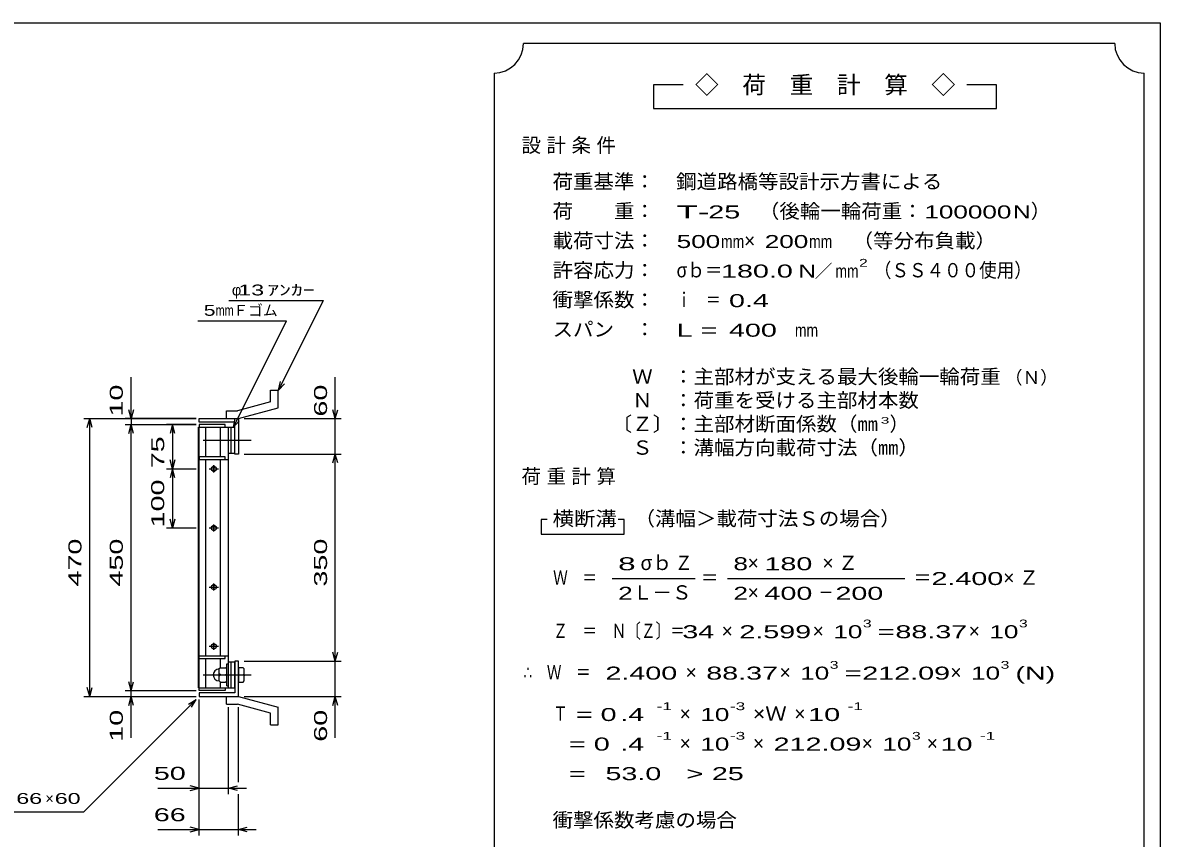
# Model space of a CAD drawing. Units: millimetres, scale not verified. Extents: x -1820 to 1731, y -1282 to 1054.
# Drawn here: x -193 to 1731, y -326 to 1054 of the extents above; entities that cross this region are included whole.
import ezdxf
from ezdxf.enums import TextEntityAlignment as Align

# ---------------------------------------------------------------- set-up
doc = ezdxf.new("R2010")
doc.units = ezdxf.units.MM
doc.header["$LTSCALE"] = 10
doc.linetypes.add('CHAIN', pattern=[18.5, 12, -1.5, 3.5, -1.5])
for name, color, linetype, lineweight in [('0_2', 150, 'Continuous', 25), ('16', 3, 'Continuous', 25), ('19', 6, 'Continuous', 25), ('22', 2, 'Continuous', 25)]:
    doc.layers.add(name, color=color, linetype=linetype, lineweight=lineweight)
doc.styles.add('ベクトル', font='')
doc.styles.get('ベクトル').set_extended_font_data('ベクトル')

msp = doc.modelspace()

# ---------------------------------------------------------------- linework, layer by layer
at = {"layer": '0_2'}
for p, q in [((-1729, 1053.5), (1731, 1053.5)), ((1731, 1053.5), (1731, -1146.5))]:
    msp.add_line(p, q, dxfattribs=at)
at = {"layer": '16'}
for p, q in [((104.3, -71.5), (104.3, 369.5)), ((104.3, 369.5), (105, 369.5)), ((149, 374), (105, 374)), ((105, 374), (105, 369.5)), ((105, 369.5), (149, 369.5)), ((105, -71.5), (105, 369.5)), ((105, 369.5), (155, 369.5)), ((116.5, 319.5), (116.5, 369.5)), ((141.5, 319.5), (141.5, 369.5)), ((149, 369.5), (149, 374)), ((155, -71.5), (155, 369.5)), ((155, 369.5), (159.5, 369.5)), ((159.5, 325.5), (159.5, 369.5)), ((159.5, 369.5), (165.5, 369.5)), ((165.5, 325.5), (165.5, 369.5)), ((105, 319.5), (105, 315)), ((149, 319.5), (105, 319.5)), ((105, 315), (155, 315)), ((116.5, -17), (116.5, 315)), ((141.5, -17), (141.5, 315)), ((149, 315), (149, 319.5)), ((155, 325.5), (159.5, 325.5)), ((159.5, 325.5), (165.5, 325.5)), ((122, 299), (138, 299)), ((128, 302), (132, 302)), ((128, 296), (132, 296)), ((130, 293), (130, 305)), ((122, 199), (138, 199)), ((128, 202), (132, 202)), ((128, 196), (132, 196)), ((130, 193), (130, 205)), ((122, 99), (138, 99)), ((128, 102), (132, 102)), ((130, 93), (130, 105)), ((128, 96), (132, 96)), ((128, 2), (132, 2)), ((130, -7), (130, 5)), ((105, -21.5), (105, -17)), ((105, -17), (155, -17)), ((122, -1), (138, -1)), ((128, -4), (132, -4)), ((149, -21.5), (149, -17)), ((105, -21.5), (149, -21.5)), ((116.5, -71.5), (116.5, -21.5)), ((141, -37.5), (139, -39.5)), ((141, -37.5), (150, -37.5)), ((141.5, -36.5), (141.5, -21.5)), ((152, -39.5), (150, -37.5)), ((152, -68), (152, -31)), ((152, -31), (155, -31)), ((155, -27.5), (159.5, -27.5)), ((155, -68), (155, -31)), ((159.5, -71.5), (159.5, -27.5)), ((159.5, -27.5), (165.5, -27.5)), ((165.5, -71.5), (165.5, -27.5)), ((139, -59.5), (139, -39.5)), ((141, -49.5), (139, -47.5)), ((141, -49.5), (139, -51.5)), ((141, -49.5), (150, -49.5)), ((150, -49.5), (152, -47.5)), ((152, -51.5), (150, -49.5)), ((104.3, -71.5), (105, -71.5)), ((105, -71.5), (149, -71.5)), ((105, -76), (105, -71.5)), ((105, -71.5), (155, -71.5)), ((149, -76), (105, -76)), ((139, -59.5), (141, -61.5)), ((141, -61.5), (150, -61.5)), ((141.5, -71.5), (141.5, -62.5)), ((149, -71.5), (149, -76)), ((150, -61.5), (152, -59.5)), ((152, -68), (155, -68)), ((155, -71.5), (159.5, -71.5)), ((159.5, -71.5), (165.5, -71.5))]:
    msp.add_line(p, q, dxfattribs=at)
at = {"layer": '16', "linetype": 'CHAIN'}
for p, q in [((112, 347.5), (193, 347.5)), ((112, -49.5), (193, -49.5))]:
    msp.add_line(p, q, dxfattribs=at)
at = {"layer": '16'}
for centre, radius, start, end in [((128, 299), 3, 90, 270), ((130, 299), 4, 46.6, 133.4), ((130, 299), 4, 226.6, 313.4), ((132, 299), 3, 270, 90), ((128, 199), 3, 90, 270), ((130, 199), 4, 46.6, 133.4), ((130, 199), 4, 226.6, 313.4), ((132, 199), 3, 270, 90), ((128, 99), 3, 90, 270), ((130, 99), 4, 46.6, 133.4), ((132, 99), 3, 270, 90), ((130, 99), 4, 226.6, 313.4), ((128, -1), 3, 90, 270), ((130, -1), 4, 46.6, 133.4), ((132, -1), 3, 270, 90), ((130, -1), 4, 226.6, 313.4), ((139, -49.5), 10, 90, 270)]:
    msp.add_arc(centre, radius, start, end, dxfattribs=at)
at = {"layer": '19'}
for p, q in [((226.1, 432.1), (239.1, 432.1)), ((226.1, 412.1), (226.1, 432.1)), ((239.1, 402.1), (239.1, 432.1)), ((226.1, 412.1), (169.8, 397)), ((151.5, 397), (169.8, 397)), ((151.5, 384), (151.5, 397)), ((171.5, 384), (239.1, 402.1)), ((105, 378), (105, 384)), ((105, 384), (171.5, 384)), ((165.5, 378), (105, 378)), ((151.5, 384), (171.5, 384)), ((165.5, 324), (165.5, 378)), ((171.5, 384), (171.5, 324)), ((171.5, 324), (165.5, 324)), ((171.5, -26), (165.5, -26)), ((165.5, -26), (165.5, -80)), ((171.5, -86), (171.5, -26)), ((179.5, -37.5), (171.5, -37.5)), ((171.5, -37.5), (171.5, -61.5)), ((181.5, -39.5), (179.5, -37.5)), ((171.5, -49.5), (179.5, -49.5)), ((181.5, -47.5), (179.5, -49.5)), ((179.5, -49.5), (181.5, -51.5)), ((181.5, -59.5), (181.5, -39.5)), ((171.5, -61.5), (179.5, -61.5)), ((179.5, -61.5), (181.5, -59.5)), ((105, -80), (105, -86)), ((165.5, -80), (105, -80)), ((105, -86), (171.5, -86)), ((151.5, -86), (171.5, -86)), ((151.5, -99), (151.5, -86)), ((171.5, -86), (239.1, -104.1)), ((151.5, -99), (169.8, -99)), ((226.1, -114.1), (169.8, -99)), ((226.1, -134.1), (226.1, -114.1)), ((239.1, -134.1), (239.1, -104.1)), ((226.1, -134.1), (239.1, -134.1))]:
    msp.add_line(p, q, dxfattribs=at)
at = {"layer": '22', "color": 4}
for p, q in [((1654, 1018.5), (654, 1018.5)), ((604, 968.5), (604, -581.5)), ((1704, -581.5), (1704, 968.5)), ((924, 948.5), (874, 948.5)), ((874, 948.5), (874, 908.5)), ((1454, 948.5), (1404, 948.5)), ((1454, 908.5), (1454, 948.5)), ((874, 908.5), (1454, 908.5)), ((155.5, 584), (315.5, 584)), ((239.5, 432), (315.5, 584)), ((103, 549.5), (253, 549.5)), ((163, 369.5), (253, 549.5)), ((-10, 384), (-10, 454)), ((239.5, 432), (242.5, 446.6)), ((239.5, 432), (249.5, 443)), ((335.5, 384), (335.5, 454)), ((-10, 384), (-14, 399)), ((-6, 399), (-10, 384)), ((335.5, 384), (331.5, 399)), ((335.5, 384), (339.5, 399)), ((-90, 384), (100, 384)), ((-84, 369), (-80, 384)), ((-76, 369), (-80, 384)), ((-80, -86), (-80, 384)), ((100, 384), (-20, 384)), ((-20, 374), (100, 374)), ((-14, 359), (-10, 374)), ((-10, 384), (-10, 374)), ((-6, 359), (-10, 374)), ((-10, -76), (-10, 374)), ((100, 374), (50, 374)), ((60, 374), (56, 359)), ((64, 359), (60, 374)), ((60, 374), (60, 299)), ((163, 369.5), (166, 384.1)), ((163, 369.5), (173, 380.5)), ((181.5, 384), (345.5, 384)), ((335.5, 324), (335.5, 384)), ((60, 299), (56, 314)), ((64, 314), (60, 299)), ((181.5, 324), (345.5, 324)), ((331.5, 309), (335.5, 324)), ((339.5, 309), (335.5, 324)), ((335.5, -26), (335.5, 324)), ((50, 299), (100, 299)), ((60, 299), (56, 284)), ((64, 284), (60, 299)), ((60, 299), (60, 199)), ((60, 199), (56, 214)), ((64, 214), (60, 199)), ((694, 213.5), (684, 213.5)), ((684, 213.5), (684, 188.5)), ((824, 213.5), (814, 213.5)), ((824, 188.5), (824, 213.5)), ((50, 199), (100, 199)), ((684, 188.5), (824, 188.5)), ((804, 113.5), (944, 113.5)), ((999, 113.5), (1299, 113.5)), ((335.5, -26), (331.5, -11)), ((335.5, -26), (339.5, -11)), ((181.5, -26), (345.5, -26)), ((335.5, -86), (335.5, -26)), ((-80, -86), (-84, -71)), ((-80, -86), (-76, -71)), ((-20, -76), (100, -76)), ((-10, -76), (-14, -61)), ((-10, -76), (-6, -61)), ((-10, -86), (-10, -76)), ((-90, -86), (100, -86)), ((-90, -281), (100, -91)), ((-20, -86), (100, -86)), ((-14, -101), (-10, -86)), ((-6, -101), (-10, -86)), ((-10, -156), (-10, -86)), ((87, -99), (100, -91)), ((92, -104), (100, -91)), ((105, -251), (105, -91)), ((105, -321), (105, -91)), ((181.5, -86), (345.5, -86)), ((331.5, -101), (335.5, -86)), ((339.5, -101), (335.5, -86)), ((335.5, -156), (335.5, -86)), ((155, -251), (155, -104)), ((171.5, -231), (171.5, -104)), ((35, -241), (105, -241)), ((105, -241), (90, -237)), ((90, -245), (105, -241)), ((105, -241), (155, -241)), ((155, -241), (170, -237)), ((170, -245), (155, -241)), ((155, -241), (185, -241)), ((171.5, -321), (171.5, -251)), ((-290, -281), (-90, -281)), ((105, -311), (90, -307)), ((171.5, -311), (186.5, -307)), ((35, -311), (105, -311)), ((90, -315), (105, -311)), ((105, -311), (171.5, -311)), ((186.5, -315), (171.5, -311)), ((171.5, -311), (201.5, -311))]:
    msp.add_line(p, q, dxfattribs=at)
for centre, start, end in [((604, 1018.5), 270, 0), ((1704, 1018.5), 180, 270)]:
    msp.add_arc(centre, 50, start, end, dxfattribs=at)

# ---------------------------------------------------------------- texts
at = {"layer": '22', "style": 'ベクトル'}
for s, height, p in [('◇\u3000荷\u3000重\u3000計\u3000算\u3000◇', 29.33, (944, 948.5)), ('）', 24.2, (1512, 735)), ('×', 24.2, (1027, 685)), ('／', 22, (1146.5, 633.5)), ('φ', 18.3, (160.5, 601.5)), ('Ｆゴム', 18.33, (163, 567)), ('（Ｎ）', 21.99, (1468, 453.5)), ('）', 24.2, (1273, 375)), ('σｂ', 24.19, (852, 140)), ('×', 24.2, (1033, 140)), ('Ｌ－Ｓ', 24.19, (839, 90)), ('×', 24.2, (1033, 90)), ('×', 24.2, (989, 25)), ('×', 24.2, (1143, 25)), ('×', 24.2, (1407, 25)), ('×', 24.2, (928, -45)), ('×', 24.2, (1087, -45)), ('×', 24.2, (1376, -45)), ('×', 24.2, (918, -115)), ('×', 24.2, (1112, -115)), ('×', 24.2, (918, -165)), ('×', 24.2, (1042, -165)), ('×', 24.2, (1226, -165)), ('×', 24.2, (1336, -165)), ('×', 18.3, (-155, -258.5))]:
    msp.add_text(s, height=height, dxfattribs=at).set_placement(p, align=Align.MIDDLE_LEFT)
for s, height, width, p in [('荷重基準：\u3000', 24.19, 1.05, (703, 785)), ('鋼道路橋等設計示方書による', 24.19, 1.05, (912, 785)), ('荷\u3000\u3000重：\u3000', 24.19, 1.05, (703, 735)), ('（後輪一輪荷重：', 24.19, 1.05, (1052, 735)), ('T-', 21.99, 2, (913, 733.5)), (' 25 ', 21.99, 1.65, (953, 733.5)), ('100000', 21.99, 1.5, (1332, 733.5)), ('N', 22, 1.4, (1482, 733.5)), ('載荷寸法：\u3000', 24.19, 1.05, (703, 685)), ('500', 21.99, 1.5, (913, 683.5)), ('200', 21.99, 1.5, (1062, 683.5)), ('\u3000（等分布負載）', 24.19, 1.05, (1176, 685)), ('mm', 21.99, 0.8, (988, 683.5)), ('mm', 21.99, 0.8, (1137, 683.5)), ('2', 13.2, 1.5, (1221.5, 647.5)), ('許容応力：\u3000', 24.19, 1.05, (703, 635)), ('σｂ＝', 24.19, 0.9, (913, 635)), ('180.0', 21.99, 1.65, (988, 633.5)), ('N', 22, 1.4, (1119, 633.5)), ('mm', 21.99, 0.8, (1181.5, 633.5)), ('（ＳＳ４００使用）', 24.19, 0.9, (1246.5, 635)), (' 13 ', 18.33, 1.6, (160.5, 601.5)), ('ｱﾝｶｰ', 18.33, 1.6, (220.5, 601.5)), ('衝撃係数：\u3000', 24.19, 1.05, (703, 585)), ('ｉ\u3000＝', 24.19, 0.75, (913, 585)), (' 0.4', 21.99, 1.65, (988, 583.5)), ('5', 18.3, 1.45, (113, 567)), ('mm', 18.33, 0.75, (133, 567)), ('スパン\u3000：\u3000', 24.19, 1.05, (703, 535)), ('L =', 21.99, 1.65, (913, 533.5)), (' 400 ', 21.99, 1.65, (988, 533.5)), ('mm', 21.99, 0.8, (1113, 533.5)), ('\u3000Ｗ\u3000：主部材が支える最大後輪一輪荷重', 24.19, 1.05, (803, 455)), ('\u3000Ｎ\u3000：荷重を受ける主部材本数', 24.19, 1.05, (803, 415)), ('〔Ｚ〕：主部材断面係数（㎜', 24.19, 1.05, (803, 375)), ('3', 11, 1.8, (1258, 381)), ('\u3000Ｓ\u3000：溝幅方向載荷寸法（㎜）', 24.19, 1.05, (803, 335)), ('\u3000（溝幅＞載荷寸法Ｓの場合）', 24.19, 1.05, (807, 215)), ('横断溝', 24.19, 1.1, (703, 215)), ('8', 22, 1.8, (814, 138.5)), ('Ｚ', 24.2, 0.9, (910, 140)), ('8', 22, 1.5, (1009, 138.5)), (' 180 ', 21.99, 1.65, (1048, 138.5)), ('Ｗ\u3000＝', 24.19, 0.75, (704, 115)), ('＝', 24.2, 0.9, (954, 115)), ('＝', 24.2, 0.9, (1314, 115)), ('2.400', 21.99, 1.65, (1344, 113.5)), ('2', 22, 1.5, (814, 88.5)), ('2', 22, 1.5, (1009, 88.5)), (' 400 ', 21.99, 1.65, (1048, 88.5)), (' 200 ', 21.99, 1.65, (1168, 88.5)), ('－', 24.2, 0.75, (1153, 90)), ('Ｚ\u3000＝\u3000Ｎ〔Ｚ〕＝', 24.19, 0.75, (704, 25)), ('3', 13.2, 1.5, (1228, 37.5)), ('3', 13.2, 1.5, (1492, 37.5)), (' 34 ', 21.99, 1.65, (909, 23.5)), ('2.599', 21.99, 1.65, (1019, 23.5)), ('10', 21.99, 1.5, (1178, 23.5)), ('=', 22, 1.7, (1253, 23.5)), ('88.37', 21.99, 1.65, (1283, 23.5)), ('10', 21.99, 1.5, (1442, 23.5)), ('∴\u3000Ｗ\u3000＝', 24.19, 0.75, (654, -45)), (' 2.400', 21.99, 1.65, (779, -46.5)), ('88.37', 21.99, 1.65, (963, -46.5)), ('10', 21.99, 1.5, (1122, -46.5)), ('3', 13.2, 1.5, (1172, -32.5)), ('212.09', 21.99, 1.65, (1227, -46.5)), ('10', 21.99, 1.5, (1411, -46.5)), ('3', 13.2, 1.5, (1461, -32.5)), ('(N)', 21.99, 1.65, (1486, -46.5)), ('=', 22, 1.7, (1197, -46.5)), ('-1', 13.2, 1.65, (879, -102.5)), ('-3', 13.2, 1.65, (1003, -102.5)), ('-1', 13.2, 1.65, (1202, -102.5)), ('Ｔ', 24.2, 0.75, (704, -115)), (' = 0', 21.99, 1.65, (729, -116.5)), (' .4 ', 21.99, 1.65, (804, -116.5)), ('10', 21.99, 1.5, (953, -116.5)), ('×Ｗ', 24.19, 1.1, (1042, -115)), (' 10 ', 21.99, 1.65, (1122, -116.5)), ('-1', 13.2, 1.65, (879, -152.5)), ('-3', 13.2, 1.65, (1003, -152.5)), ('3', 13.2, 1.5, (1311, -152.5)), ('-1', 13.2, 1.65, (1426, -152.5)), ('  = 0', 21.99, 1.65, (704, -166.5)), (' .4 ', 21.99, 1.65, (804, -166.5)), ('10', 21.99, 1.5, (953, -166.5)), ('212.09', 21.99, 1.65, (1077, -166.5)), ('10', 21.99, 1.5, (1261, -166.5)), (' 10 ', 21.99, 1.65, (1346, -166.5)), (' 50 ', 21.99, 1.65, (15, -216)), (' 53.0', 21.99, 1.65, (779, -216.5)), ('>', 22, 1.7, (929, -216.5)), (' 25 ', 21.99, 1.65, (959, -216.5)), ('  =', 21.99, 1.65, (704, -216.5)), (' 66 ', 18.33, 1.6, (-215, -258.5)), (' 60 ', 18.33, 1.6, (-150, -258.5)), (' 66 ', 21.99, 1.65, (15, -286)), ('衝撃係数考慮の場合', 24.19, 1.05, (703, -295))]:
    msp.add_text(s, height=height, dxfattribs=dict(at, width=width)).set_placement(p, align=Align.MIDDLE_LEFT)
at = {"layer": '22', "style": 'ベクトル', "width": 1.65}
for s, p in [(' 10 ', (-35, 374)), (' 60 ', (310.5, 374)), (' 75 ', (35, 286.5)), (' 100 ', (35, 186.5)), (' 470 ', (-105, 86.5)), (' 450 ', (-35, 86.5)), (' 350 ', (310.5, 86.5)), (' 10 ', (-35, -176)), (' 60 ', (310.5, -176))]:
    msp.add_text(s, height=21.99, rotation=90, dxfattribs=at).set_placement(p, align=Align.MIDDLE_LEFT)
at = {"layer": '22', "char_height": 24.19, "attachment_point": 4, "style": 'ベクトル'}
for s, insert in [('\\T1.28;設計条件', (650.5, 845)), ('\\T1.28;荷重計算', (650.5, 285)), ('\\T1.42;×Ｚ', (1159.5, 140)), ('\\T1.42;×Ｚ', (1465.5, 115))]:
    msp.add_mtext(s, dxfattribs=dict(at, insert=insert))

doc.saveas('drawing.dxf')
